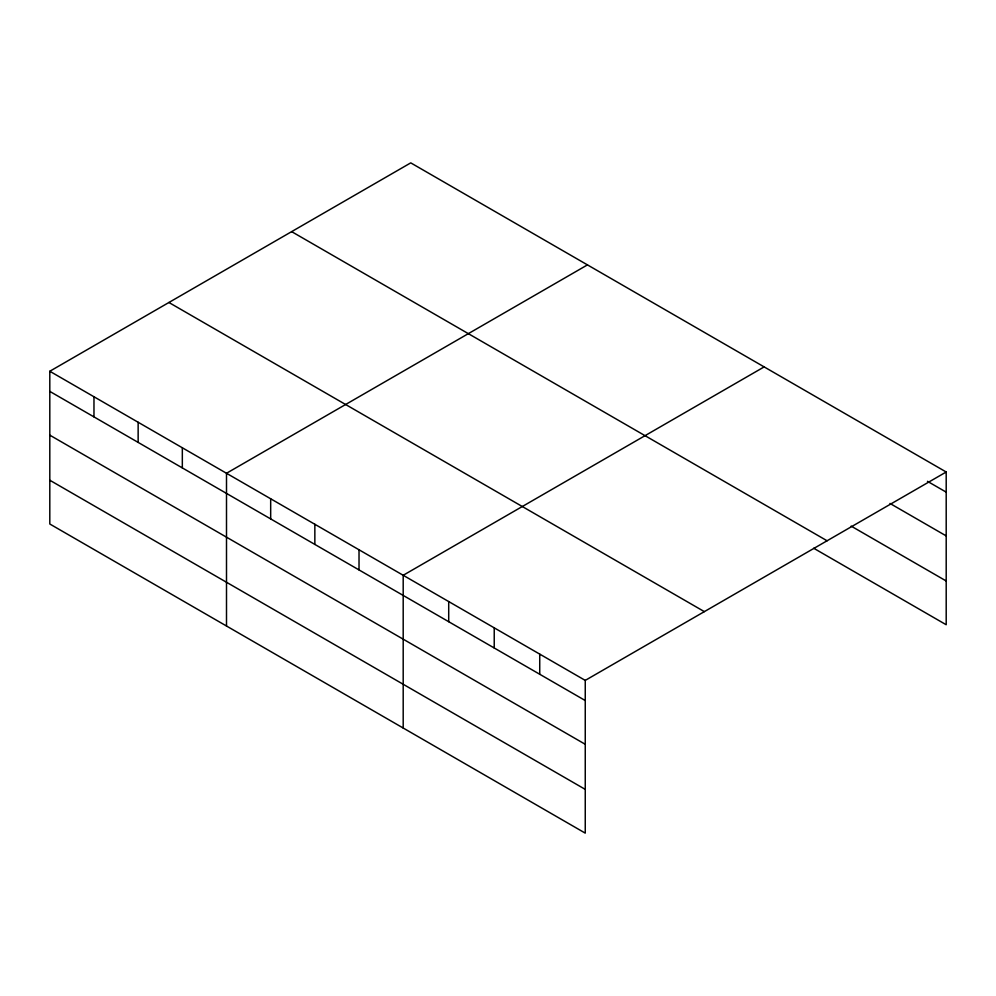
<?xml version="1.0" encoding="UTF-8"?>
<svg xmlns="http://www.w3.org/2000/svg" width="996" height="996" viewBox="0 0 996 996"><rect width="100%" height="100%" fill="white"/><g stroke="black" fill="none" stroke-linecap="round" stroke-linejoin="round"><path stroke-width="1.49" d="M49.8 371.259L585.25 680.393L585.25 833.129L49.8 523.996L49.8 371.259L410.75 162.871L946.2 472.004L946.2 624.741L813.67 548.223M587.453 264.886L226.503 473.274L226.503 626.011M764.144 366.901L403.193 575.29L403.193 728.026M585.25 680.393L946.2 472.004M927.463 481.317L946.2 492.136M889.976 503.441L946.2 535.898M851.157 526.112L946.2 580.979M291.641 231.632L827.091 540.778M168.909 302.485L704.359 611.631M49.8 391.391L585.25 700.537M49.8 435.152L585.25 744.286M49.8 480.234L585.25 789.38M539.732 654.123L539.732 674.255M494.228 627.841L494.228 647.973M448.71 601.572L448.71 621.703M359.021 549.792L359.021 569.924M314.848 524.282L314.848 544.414M270.675 498.784L270.675 518.916M182.33 447.777L182.33 467.908M138.145 422.267L138.145 442.398M93.973 396.757L93.973 416.901"/></g></svg>
